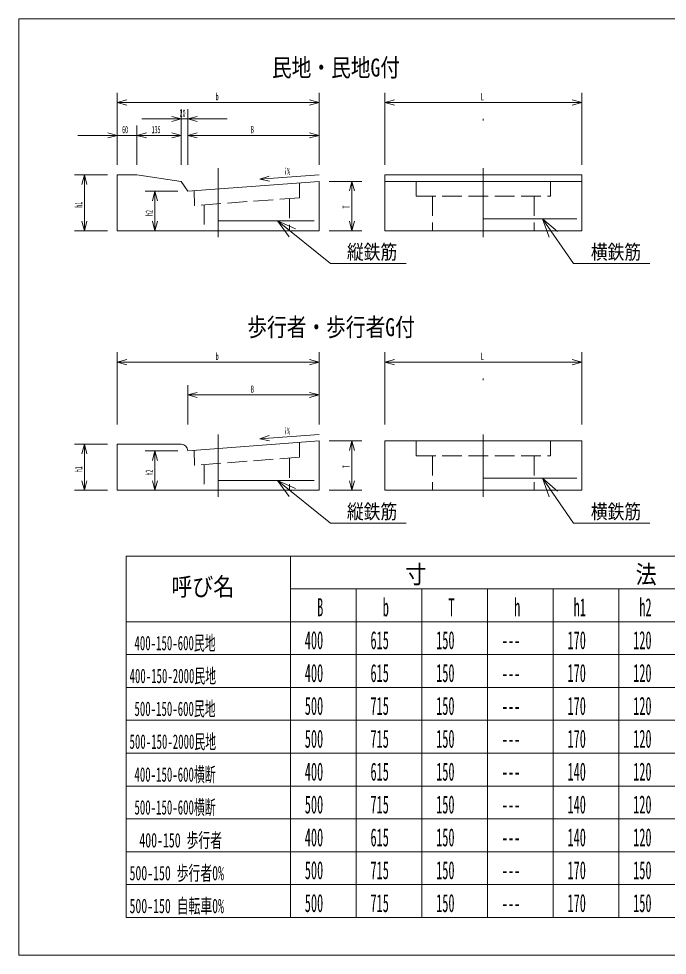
# Model space of a CAD drawing. Units: millimetres, scale not verified. Extents: x -28 to 3928, y 10 to 2860.
# Drawn here: x -28 to 1948, y 10 to 2860 of the extents above; entities that cross this region are included whole.
import ezdxf
from ezdxf.enums import TextEntityAlignment as Align

# ---------------------------------------------------------------- set-up
doc = ezdxf.new("R2010")
doc.units = ezdxf.units.MM
doc.header["$LTSCALE"] = 10
doc.linetypes.add('USER1', pattern=[50.5, 30, -9, 2.5, -9])
doc.linetypes.add('USER2', pattern=[8, 6, -2])
doc.layers.add('1', color=7, linetype='Continuous', lineweight=18)
doc.styles.add('ＭＳ ゴシック', font='')
doc.styles.get('ＭＳ ゴシック').set_extended_font_data('MS Gothic')

msp = doc.modelspace()

# ---------------------------------------------------------------- linework, layer by layer
at = {"layer": '1'}
for p, q in [((-27.5, 10), (-27.5, 2860)), ((-27.5, 2860), (3927.5, 2860)), ((272.5, 2635), (272.5, 2415)), ((887.5, 2635), (887.5, 2415)), ((1087.5, 2635), (1087.5, 2415)), ((1687.5, 2635), (1687.5, 2415)), ((272.5, 2605), (301.48, 2612.76)), ((887.5, 2605), (272.5, 2605)), ((272.5, 2605), (301.48, 2597.24)), ((887.5, 2605), (858.52, 2612.76)), ((887.5, 2605), (858.52, 2597.24)), ((1087.5, 2605), (1116.48, 2612.76)), ((1087.5, 2605), (1687.5, 2605)), ((1087.5, 2605), (1116.48, 2597.24)), ((1687.5, 2605), (1658.52, 2612.76)), ((1687.5, 2605), (1658.52, 2597.24)), ((467.5, 2585), (467.5, 2415)), ((487.5, 2585), (487.5, 2415)), ((347.5, 2555), (607.5, 2555)), ((467.5, 2555), (438.52, 2562.76)), ((467.5, 2555), (438.52, 2547.24)), ((487.5, 2555), (516.48, 2562.76)), ((487.5, 2555), (516.48, 2547.24)), ((272.5, 2505), (243.52, 2512.76)), ((272.5, 2535), (272.5, 2415)), ((332.5, 2535), (332.5, 2415)), ((332.5, 2535), (332.5, 2435)), ((332.5, 2505), (361.48, 2512.76)), ((332.5, 2505), (361.48, 2512.76)), ((467.5, 2505), (438.52, 2512.76)), ((467.5, 2535), (467.5, 2435)), ((487.5, 2535), (487.5, 2415)), ((487.5, 2505), (516.48, 2512.76)), ((887.5, 2505), (858.52, 2512.76)), ((887.5, 2535), (887.5, 2415)), ((152.5, 2505), (452.5, 2505)), ((272.5, 2505), (243.52, 2497.24)), ((332.5, 2505), (361.48, 2497.24)), ((332.5, 2505), (467.5, 2505)), ((332.5, 2505), (361.48, 2497.24)), ((467.5, 2505), (438.52, 2497.24)), ((487.5, 2505), (887.5, 2505)), ((487.5, 2505), (516.48, 2497.24)), ((887.5, 2505), (858.52, 2497.24)), ((142.5, 2385), (242.5, 2385)), ((172.5, 2385), (164.74, 2356.02)), ((172.5, 2215), (172.5, 2385)), ((172.5, 2385), (180.26, 2356.02)), ((272.5, 2215), (272.5, 2385)), ((272.5, 2385), (332.5, 2385)), ((332.5, 2385), (467.5, 2365)), ((887.5, 2385.06), (706.63, 2371.49)), ((706.63, 2371.49), (734.95, 2381.4)), ((706.63, 2371.49), (736.11, 2365.92)), ((1087.5, 2215), (1087.5, 2385)), ((1087.5, 2385), (1687.5, 2385)), ((1687.5, 2385), (1687.5, 2215)), ((467.5, 2365), (487.5, 2335)), ((487.5, 2335), (887.5, 2365)), ((887.5, 2365), (887.5, 2215)), ((1017.5, 2365), (917.5, 2365)), ((987.5, 2365), (979.74, 2336.02)), ((987.5, 2365), (987.5, 2215)), ((987.5, 2365), (995.26, 2336.02)), ((1087.5, 2365), (1087.5, 2215)), ((1087.5, 2365), (1687.5, 2365)), ((357.5, 2335), (457.5, 2335)), ((387.5, 2335), (379.74, 2306.02)), ((387.5, 2215), (387.5, 2335)), ((387.5, 2335), (395.26, 2306.02)), ((1387.5, 2251.5), (1672.5, 2251.5)), ((1567.23, 2251.5), (1661.96, 2115)), ((1567.23, 2251.5), (1613.03, 2212.74)), ((1567.23, 2251.5), (1587.52, 2195.03)), ((172.5, 2215), (164.74, 2243.98)), ((172.5, 2215), (180.26, 2243.98)), ((387.5, 2215), (379.74, 2243.98)), ((387.5, 2215), (395.26, 2243.98)), ((580, 2245), (872.5, 2245)), ((761.01, 2245), (922.5, 2115)), ((761.01, 2245), (815.89, 2220.75)), ((761.01, 2245), (796.42, 2196.56)), ((987.5, 2215), (979.74, 2243.98)), ((987.5, 2215), (995.26, 2243.98)), ((142.5, 2215), (242.5, 2215)), ((272.5, 2215), (887.5, 2215)), ((357.5, 2215), (457.5, 2215)), ((1017.5, 2215), (917.5, 2215)), ((1687.5, 2215), (1087.5, 2215)), ((922.5, 2115), (1152.15, 2115)), ((1661.96, 2115), (1895, 2115)), ((272.5, 1845), (272.5, 1625)), ((887.5, 1845), (887.5, 1625)), ((1087.5, 1845), (1087.5, 1625)), ((1687.5, 1845), (1687.5, 1625)), ((272.5, 1815), (301.48, 1822.76)), ((887.5, 1815), (272.5, 1815)), ((272.5, 1815), (301.48, 1807.24)), ((887.5, 1815), (858.52, 1822.76)), ((887.5, 1815), (858.52, 1807.24)), ((1087.5, 1815), (1116.48, 1822.76)), ((1087.5, 1815), (1687.5, 1815)), ((1087.5, 1815), (1116.48, 1807.24)), ((1687.5, 1815), (1658.52, 1822.76)), ((1687.5, 1815), (1658.52, 1807.24)), ((487.5, 1745), (487.5, 1625)), ((887.5, 1745), (887.5, 1625)), ((487.5, 1715), (516.48, 1722.76)), ((487.5, 1715), (887.5, 1715)), ((487.5, 1715), (516.48, 1707.24)), ((887.5, 1715), (858.52, 1722.76)), ((887.5, 1715), (858.52, 1707.24)), ((487.5, 1545), (887.5, 1575)), ((887.5, 1595.06), (706.63, 1581.49)), ((706.63, 1581.49), (734.95, 1591.4)), ((706.63, 1581.49), (736.11, 1575.92)), ((887.5, 1575), (887.5, 1425)), ((1017.5, 1575), (917.5, 1575)), ((987.5, 1575), (979.74, 1546.02)), ((987.5, 1575), (987.5, 1425)), ((987.5, 1575), (995.26, 1546.02)), ((1087.5, 1575), (1087.5, 1425)), ((1087.5, 1575), (1687.5, 1575)), ((1087.5, 1575), (1087.5, 1425)), ((1687.5, 1425), (1687.5, 1575)), ((142.5, 1565), (242.5, 1565)), ((172.5, 1565), (164.74, 1536.02)), ((172.5, 1425), (172.5, 1565)), ((172.5, 1565), (180.26, 1536.02)), ((272.5, 1425), (272.5, 1565)), ((272.5, 1565), (467.5, 1565)), ((357.5, 1545), (457.5, 1545)), ((387.5, 1545), (379.74, 1516.02)), ((387.5, 1425), (387.5, 1545)), ((387.5, 1545), (395.26, 1516.02)), ((172.5, 1425), (164.74, 1453.98)), ((172.5, 1425), (180.26, 1453.98)), ((387.5, 1425), (379.74, 1453.98)), ((387.5, 1425), (395.26, 1453.98)), ((580, 1455), (872.5, 1455)), ((761.01, 1455), (922.5, 1325)), ((761.01, 1455), (815.89, 1430.75)), ((761.01, 1455), (796.42, 1406.56)), ((987.5, 1425), (979.74, 1453.98)), ((987.5, 1425), (995.26, 1453.98)), ((1387.5, 1461.5), (1672.5, 1461.5)), ((1567.23, 1461.5), (1661.96, 1325)), ((1567.23, 1461.5), (1613.03, 1422.74)), ((1567.23, 1461.5), (1587.52, 1405.03)), ((142.5, 1425), (242.5, 1425)), ((272.5, 1425), (887.5, 1425)), ((357.5, 1425), (457.5, 1425)), ((1017.5, 1425), (917.5, 1425)), ((1687.5, 1425), (1087.5, 1425)), ((922.5, 1325), (1152.15, 1325)), ((1661.96, 1325), (1895, 1325)), ((300, 1225), (300, 625)), ((300, 1225), (500, 1225)), ((500, 1225), (2400, 1225)), ((800, 1225), (800, 625)), ((2400, 1125), (800, 1125)), ((1000, 1125), (1000, 1025)), ((1200, 1025), (1200, 1125)), ((1400, 1125), (1400, 1025)), ((1600, 1025), (1600, 1125)), ((1800, 1125), (1800, 1025)), ((500, 1025), (300, 1025)), ((500, 1025), (2400, 1025)), ((1000, 1025), (1000, 625)), ((1200, 1025), (1200, 625)), ((1400, 1025), (1400, 625)), ((1600, 1025), (1600, 625)), ((1800, 1025), (1800, 625)), ((300, 925), (500, 925)), ((2400, 925), (500, 925)), ((500, 825), (300, 825)), ((2400, 825), (500, 825)), ((300, 725), (500, 725)), ((2400, 725), (500, 725)), ((300, 625), (500, 625)), ((300, 625), (300, 125)), ((500, 625), (2400, 625)), ((800, 625), (800, 125)), ((1000, 625), (1000, 125)), ((1200, 625), (1200, 125)), ((1400, 125), (1400, 625)), ((1600, 625), (1600, 125)), ((1800, 125), (1800, 625)), ((300, 525), (3500, 525)), ((3500, 425), (300, 425)), ((300, 325), (3500, 325)), ((3500, 225), (300, 225)), ((300, 125), (3500, 125)), ((3927.5, 10), (-27.5, 10))]:
    msp.add_line(p, q, dxfattribs=at)
at = {"layer": '1', "linetype": 'USER1'}
for p, q in [((1387.5, 2555), (1387.5, 2550)), ((580, 2405), (580, 2195)), ((1387.5, 2405), (1387.5, 2195)), ((1387.5, 1765), (1387.5, 1760)), ((580, 1595), (580, 1405)), ((1387.5, 1595), (1387.5, 1405))]:
    msp.add_line(p, q, dxfattribs=at)
at = {"layer": '1', "linetype": 'USER2'}
for p, q in [((827.5, 2360.5), (827.5, 2315.37)), ((1182.5, 2365), (1182.5, 2320)), ((1592.5, 2320), (1592.5, 2365)), ((506.96, 2336.46), (507.5, 2291.37)), ((827.5, 2315.37), (507.5, 2291.37)), ((797.5, 2313.12), (797.5, 2215)), ((1182.5, 2320), (1592.5, 2320)), ((1232.5, 2320), (1232.5, 2215)), ((1542.5, 2320), (1542.5, 2215)), ((537.5, 2293.59), (537.5, 2215)), ((827.5, 1570.5), (827.5, 1525.37)), ((1182.5, 1575), (1182.5, 1530)), ((1592.5, 1530), (1592.5, 1575)), ((506.96, 1546.46), (507.5, 1501.37)), ((827.5, 1525.37), (507.5, 1501.37)), ((797.5, 1523.12), (797.5, 1425)), ((1182.5, 1530), (1592.5, 1530)), ((1232.5, 1530), (1232.5, 1425)), ((1542.5, 1530), (1542.5, 1425)), ((537.5, 1503.59), (537.5, 1425))]:
    msp.add_line(p, q, dxfattribs=at)
at = {"layer": '1'}
msp.add_arc((467.5, 1545), 20, 0, 90, dxfattribs=at)

# ---------------------------------------------------------------- texts
at = {"layer": '1', "style": 'ＭＳ ゴシック'}
for s, height, width, p in [('民地・民地G付', 54.99, 0.8, (743.75, 2667.5)), ('b', 21.99, 0.5, (572.5, 2605)), ('L', 21.99, 0.5, (1380, 2605)), ('20', 21.99, 0.5, (462.5, 2555)), ('60', 21.99, 0.5, (287.5, 2505)), ('135', 21.99, 0.5, (377.5, 2505)), ('B', 21.99, 0.5, (680, 2505)), ('縦鉄筋', 43.99, 0.85, (972.15, 2115)), ('横鉄筋', 43.99, 0.85, (1715, 2115)), ('歩行者・歩行者G付', 54.99, 0.8, (668.75, 1877.5)), ('b', 21.99, 0.5, (572.5, 1815)), ('L', 21.99, 0.5, (1380, 1815)), ('B', 21.99, 0.5, (680, 1715)), ('縦鉄筋', 43.99, 0.85, (972.15, 1325)), ('横鉄筋', 43.99, 0.85, (1715, 1325)), ('寸\u3000\u3000\u3000\u3000\u3000\u3000\u3000\u3000\u3000\u3000法', 54.99, 0.85, (1150, 1125)), ('呼び名', 54.99, 0.85, (437.5, 1087.5)), ('B', 54.99, 0.5, (881.25, 1025)), ('b', 54.99, 0.5, (1081.25, 1025)), ('T', 54.99, 0.5, (1281.25, 1025)), ('h', 54.99, 0.5, (1481.25, 1025)), ('h1', 54.99, 0.5, (1662.5, 1025)), ('h2', 54.99, 0.5, (1862.5, 1025)), ('400-150-600民地', 43.99, 0.55, (325, 925)), ('400', 54.99, 0.5, (843.75, 925)), ('615', 54.99, 0.5, (1043.75, 925)), ('150', 54.99, 0.5, (1243.75, 925)), ('170', 54.99, 0.5, (1643.75, 925)), ('120', 54.99, 0.5, (1843.75, 925)), ('---', 54.99, 0.5, (1443.75, 925)), ('400-150-2000民地', 43.99, 0.55, (310, 825)), ('400', 54.99, 0.5, (843.75, 825)), ('615', 54.99, 0.5, (1043.75, 825)), ('150', 54.99, 0.5, (1243.75, 825)), ('170', 54.99, 0.5, (1643.75, 825)), ('120', 54.99, 0.5, (1843.75, 825)), ('---', 54.99, 0.5, (1443.75, 825)), ('500-150-600民地', 43.99, 0.55, (325, 725)), ('500', 54.99, 0.5, (843.75, 725)), ('715', 54.99, 0.5, (1043.75, 725)), ('150', 54.99, 0.5, (1243.75, 725)), ('170', 54.99, 0.5, (1643.75, 725)), ('120', 54.99, 0.5, (1843.75, 725)), ('---', 54.99, 0.5, (1443.75, 725)), ('500-150-2000民地', 43.99, 0.55, (310, 625)), ('500', 54.99, 0.5, (843.75, 625)), ('715', 54.99, 0.5, (1043.75, 625)), ('150', 54.99, 0.5, (1243.75, 625)), ('170', 54.99, 0.5, (1643.75, 625)), ('120', 54.99, 0.5, (1843.75, 625)), ('---', 54.99, 0.5, (1443.75, 625)), ('400-150-600横断', 43.99, 0.55, (325, 525)), ('400', 54.99, 0.5, (843.75, 525)), ('615', 54.99, 0.5, (1043.75, 525)), ('150', 54.99, 0.5, (1243.75, 525)), ('140', 54.99, 0.5, (1643.75, 525)), ('120', 54.99, 0.5, (1843.75, 525)), ('---', 54.99, 0.5, (1443.75, 525)), ('500-150-600横断', 43.99, 0.55, (325, 425)), ('500', 54.99, 0.5, (843.75, 425)), ('715', 54.99, 0.5, (1043.75, 425)), ('150', 54.99, 0.5, (1243.75, 425)), ('140', 54.99, 0.5, (1643.75, 425)), ('120', 54.99, 0.5, (1843.75, 425)), ('---', 54.99, 0.5, (1443.75, 425)), ('400-150 歩行者', 43.99, 0.6, (340, 325)), ('400', 54.99, 0.5, (843.75, 325)), ('615', 54.99, 0.5, (1043.75, 325)), ('150', 54.99, 0.5, (1243.75, 325)), ('140', 54.99, 0.5, (1643.75, 325)), ('120', 54.99, 0.5, (1843.75, 325)), ('---', 54.99, 0.5, (1443.75, 325)), ('500-150 歩行者0%', 43.99, 0.6, (310, 225)), ('500', 54.99, 0.5, (843.75, 225)), ('715', 54.99, 0.5, (1043.75, 225)), ('150', 54.99, 0.5, (1243.75, 225)), ('170', 54.99, 0.5, (1643.75, 225)), ('150', 54.99, 0.5, (1843.75, 225)), ('---', 54.99, 0.5, (1443.75, 225)), ('500-150 自転車0%', 43.99, 0.6, (310, 125)), ('500', 54.99, 0.5, (843.75, 125)), ('715', 54.99, 0.5, (1043.75, 125)), ('150', 54.99, 0.5, (1243.75, 125)), ('170', 54.99, 0.5, (1643.75, 125)), ('150', 54.99, 0.5, (1843.75, 125)), ('---', 54.99, 0.5, (1443.75, 125))]:
    msp.add_text(s, height=height, dxfattribs=dict(at, width=width)).set_placement(p, align=Align.BOTTOM_LEFT)
at = {"layer": '1', "style": 'ＭＳ ゴシック', "width": 0.5}
for s, rotation, p in [('i%', 4.289, (782.11, 2377.15)), ('h1', 90, (172.5, 2285)), ('T', 90, (987.5, 2282.5)), ('h2', 90, (387.5, 2260)), ('i%', 4.289, (782.11, 1587.15)), ('h1', 90, (172.5, 1480)), ('h2', 90, (387.5, 1470)), ('T', 90, (987.5, 1492.5))]:
    msp.add_text(s, height=21.99, rotation=rotation, dxfattribs=at).set_placement(p, align=Align.BOTTOM_LEFT)

doc.saveas('drawing.dxf')
